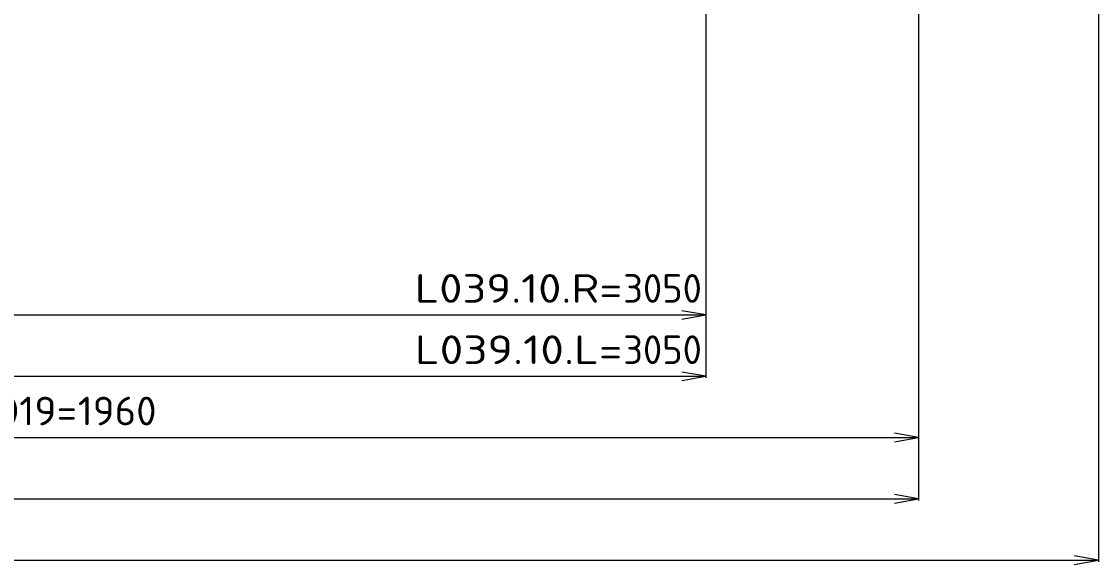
# Model space of a CAD drawing. Header units: millimetres. Extents: x 120 to 10915, y 515 to 8014.
# Drawn here: x 9113 to 10430, y 3795 to 4459 of the extents above; entities that cross this region are included whole.
import ezdxf
from ezdxf.enums import TextEntityAlignment as Align

# ---------------------------------------------------------------- set-up
doc = ezdxf.new("R2010")
doc.units = ezdxf.units.MM
doc.layers.add('201_Dimensions', color=7, linetype='Continuous', lineweight=13)
doc.styles.get("Standard").update_dxf_attribs({"font": 'isocp.shx'})

# ---------------------------------------------------------------- blocks, each defined once
blk = doc.blocks.new('BLOCK29')
at = {"layer": '201_Dimensions', "color": 2, "lineweight": 18}
for p, q in [((10430.000977, 888.5), (10430.000977, -102)), ((500.000183, -100), (10430.000977, -100))]:
    blk.add_line(p, q, dxfattribs=at)
blk.add_lwpolyline([(10400.456055, -105.209442), (10430.000977, -100), (10400.456055, -94.790558)], dxfattribs=at)
blk = doc.blocks.new('BLOCK50')
at = {"layer": '201_Dimensions', "color": 2, "lineweight": 18}
for p, q in [((10210, 1048.302002), (10210, 48)), ((8250, 50), (10210, 50))]:
    blk.add_line(p, q, dxfattribs=at)
blk.add_lwpolyline([(10180.456055, 44.790554), (10210, 50), (10180.456055, 55.209446)], dxfattribs=at)
for s, width, p, p2 in [('L019=', 0.742424, (9058.375, 65), (9180.875, 65)), ('1960', 0.75, (9181.875, 65), (9278.125, 65))]:
    blk.add_text(s, height=35, dxfattribs=dict(at, width=width)).set_placement(p, p2, align=Align.FIT)
blk = doc.blocks.new('BLOCK51')
at = {"layer": '201_Dimensions', "color": 2, "lineweight": 18}
for p, q in [((10210, 1048.302002), (10210, -27)), ((6900, -25), (10210, -25))]:
    blk.add_line(p, q, dxfattribs=at)
blk.add_lwpolyline([(10180.456055, -30.209446), (10210, -25), (10180.456055, -19.790554)], dxfattribs=at)
blk = doc.blocks.new('BLOCK71')
at = {"layer": '201_Dimensions', "color": 2, "lineweight": 18}
for p, q in [((9950, 1210), (9950, 123)), ((6900, 125), (9950, 125))]:
    blk.add_line(p, q, dxfattribs=at)
blk.add_lwpolyline([(9920.456055, 119.790558), (9950, 125), (9920.456055, 130.209442)], dxfattribs=at)
for s, width, p, p2 in [('L039.10.L=', 0.865057, (9594, 140), (9847.75, 140)), ('3050', 0.75, (9848.75, 140), (9945, 140))]:
    blk.add_text(s, height=35, dxfattribs=dict(at, width=width)).set_placement(p, p2, align=Align.FIT)
blk = doc.blocks.new('BLOCK72')
at = {"layer": '201_Dimensions', "color": 2, "lineweight": 18}
for p, q in [((9950, 1210), (9950, 198)), ((6900, 200), (9950, 200))]:
    blk.add_line(p, q, dxfattribs=at)
blk.add_lwpolyline([(9920.456055, 194.790558), (9950, 200), (9920.456055, 205.209442)], dxfattribs=at)
for s, width, p, p2 in [('L039.10.R=', 0.845833, (9594, 215), (9847.75, 215)), ('3050', 0.75, (9848.75, 215), (9945, 215))]:
    blk.add_text(s, height=35, dxfattribs=dict(at, width=width)).set_placement(p, p2, align=Align.FIT)

msp = doc.modelspace()

# ---------------------------------------------------------------- block references
at = {"layer": '201_Dimensions', "lineweight": 0}
for name in ['BLOCK71', 'BLOCK72', 'BLOCK51', 'BLOCK50', 'BLOCK29']:
    msp.add_blockref(name, (0, 3900), dxfattribs=at)

doc.saveas('drawing.dxf')
